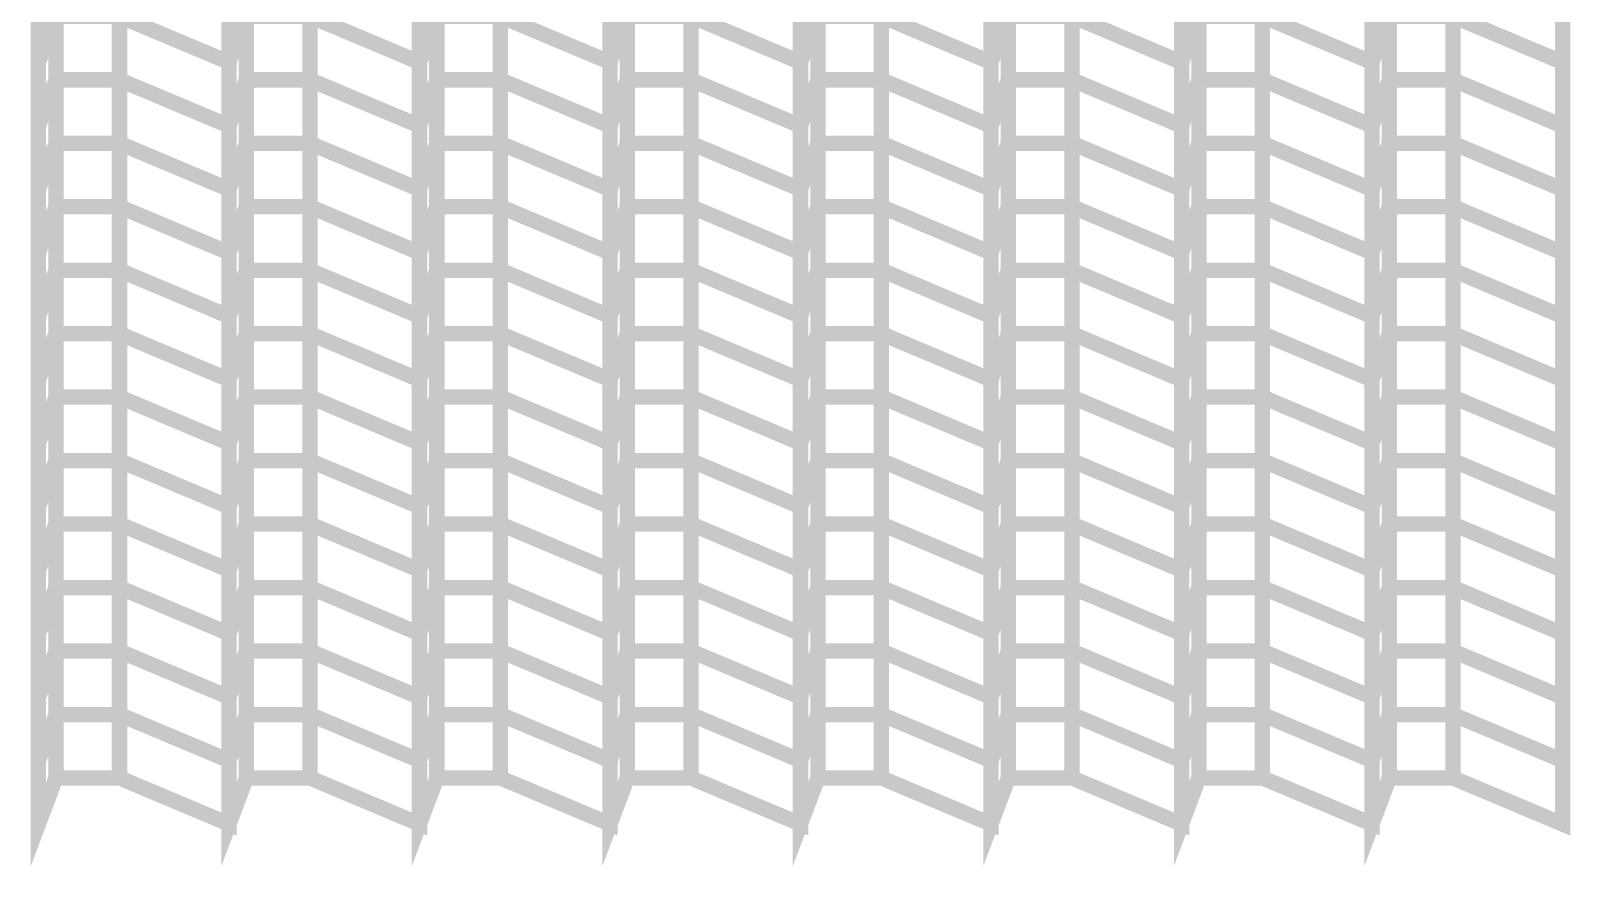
# Model space of a CAD drawing. Extents: x 0.5 to 10.7, y 0.3 to 10.6.
# Drawn here: x 2.332 to 3.724, y 5.643 to 6.399 of the extents above; entities that cross this region are included whole.
import ezdxf

# ---------------------------------------------------------------- set-up
doc = ezdxf.new("R2010")
doc.units = 0
doc.layers.get('0').update_dxf_attribs({"linetype": 'CONTINUOUS'})

msp = doc.modelspace()

# ---------------------------------------------------------------- linework, layer by layer
at = {"color": 0, "const_width": 0.013889}
for points in [[(2.33886, 6.48514), (2.3546, 6.52681), (2.3546, 6.46946), (2.33886, 6.42779), (2.33886, 6.48514)], [(2.51112, 6.48514), (2.52681, 6.52681), (2.52681, 6.46946), (2.51112, 6.42779), (2.51112, 6.48514)], [(2.68332, 6.48514), (2.699, 6.52681), (2.699, 6.46946), (2.68332, 6.42779), (2.68332, 6.48514)], [(2.85558, 6.48514), (2.87125, 6.52681), (2.87125, 6.46946), (2.85558, 6.42779), (2.85558, 6.48514)], [(3.02778, 6.48514), (3.04346, 6.52681), (3.04346, 6.46946), (3.02778, 6.42779), (3.02778, 6.48514)], [(3.19997, 6.48514), (3.21571, 6.52681), (3.21571, 6.46946), (3.19997, 6.42779), (3.19997, 6.48514)], [(3.37224, 6.48514), (3.38792, 6.52681), (3.38792, 6.46946), (3.37224, 6.42779), (3.37224, 6.48514)], [(3.54443, 6.48514), (3.56011, 6.52681), (3.56011, 6.46946), (3.54443, 6.42779), (3.54443, 6.48514)], [(2.33886, 6.42779), (2.3546, 6.46946), (2.3546, 6.41211), (2.33886, 6.37044), (2.33886, 6.42779)], [(2.51112, 6.42779), (2.52681, 6.46946), (2.52681, 6.41211), (2.51112, 6.37044), (2.51112, 6.42779)], [(2.68332, 6.42779), (2.699, 6.46946), (2.699, 6.41211), (2.68332, 6.37044), (2.68332, 6.42779)], [(2.85558, 6.42779), (2.87125, 6.46946), (2.87125, 6.41211), (2.85558, 6.37044), (2.85558, 6.42779)], [(3.02778, 6.42779), (3.04346, 6.46946), (3.04346, 6.41211), (3.02778, 6.37044), (3.02778, 6.42779)], [(3.19997, 6.42779), (3.21571, 6.46946), (3.21571, 6.41211), (3.19997, 6.37044), (3.19997, 6.42779)], [(3.37224, 6.42779), (3.38792, 6.46946), (3.38792, 6.41211), (3.37224, 6.37044), (3.37224, 6.42779)], [(3.54443, 6.42779), (3.56011, 6.46946), (3.56011, 6.41211), (3.54443, 6.37044), (3.54443, 6.42779)], [(2.41211, 6.46946), (2.51112, 6.42779), (2.51112, 6.37044), (2.41211, 6.41211), (2.41211, 6.46946)], [(2.58431, 6.46946), (2.68332, 6.42779), (2.68332, 6.37044), (2.58431, 6.41211), (2.58431, 6.46946)], [(2.75651, 6.46946), (2.85558, 6.42779), (2.85558, 6.37044), (2.75651, 6.41211), (2.75651, 6.46946)], [(2.92876, 6.46946), (3.02778, 6.42779), (3.02778, 6.37044), (2.92876, 6.41211), (2.92876, 6.46946)], [(3.10097, 6.46946), (3.19997, 6.42779), (3.19997, 6.37044), (3.10097, 6.41211), (3.10097, 6.46946)], [(3.27322, 6.46946), (3.37224, 6.42779), (3.37224, 6.37044), (3.27322, 6.41211), (3.27322, 6.46946)], [(3.44542, 6.46946), (3.54443, 6.42779), (3.54443, 6.37044), (3.44542, 6.41211), (3.44542, 6.46946)], [(3.61762, 6.46946), (3.71669, 6.42779), (3.71669, 6.37044), (3.61762, 6.41211), (3.61762, 6.46946)], [(2.33886, 6.37044), (2.3546, 6.41211), (2.3546, 6.3546), (2.33886, 6.31293), (2.33886, 6.37044)], [(2.51112, 6.37044), (2.52681, 6.41211), (2.52681, 6.3546), (2.51112, 6.31293), (2.51112, 6.37044)], [(2.68332, 6.37044), (2.699, 6.41211), (2.699, 6.3546), (2.68332, 6.31293), (2.68332, 6.37044)], [(2.85558, 6.37044), (2.87125, 6.41211), (2.87125, 6.3546), (2.85558, 6.31293), (2.85558, 6.37044)], [(3.02778, 6.37044), (3.04346, 6.41211), (3.04346, 6.3546), (3.02778, 6.31293), (3.02778, 6.37044)], [(3.19997, 6.37044), (3.21571, 6.41211), (3.21571, 6.3546), (3.19997, 6.31293), (3.19997, 6.37044)], [(3.37224, 6.37044), (3.38792, 6.41211), (3.38792, 6.3546), (3.37224, 6.31293), (3.37224, 6.37044)], [(3.54443, 6.37044), (3.56011, 6.41211), (3.56011, 6.3546), (3.54443, 6.31293), (3.54443, 6.37044)], [(2.3546, 6.41211), (2.41211, 6.41211), (2.41211, 6.3546), (2.3546, 6.3546), (2.3546, 6.41211)], [(2.41211, 6.41211), (2.51112, 6.37044), (2.51112, 6.31293), (2.41211, 6.3546), (2.41211, 6.41211)], [(2.52681, 6.41211), (2.58431, 6.41211), (2.58431, 6.3546), (2.52681, 6.3546), (2.52681, 6.41211)], [(2.58431, 6.41211), (2.68332, 6.37044), (2.68332, 6.31293), (2.58431, 6.3546), (2.58431, 6.41211)], [(2.699, 6.41211), (2.75651, 6.41211), (2.75651, 6.3546), (2.699, 6.3546), (2.699, 6.41211)], [(2.75651, 6.41211), (2.85558, 6.37044), (2.85558, 6.31293), (2.75651, 6.3546), (2.75651, 6.41211)], [(2.87125, 6.41211), (2.92876, 6.41211), (2.92876, 6.3546), (2.87125, 6.3546), (2.87125, 6.41211)], [(2.92876, 6.41211), (3.02778, 6.37044), (3.02778, 6.31293), (2.92876, 6.3546), (2.92876, 6.41211)], [(3.04346, 6.41211), (3.10097, 6.41211), (3.10097, 6.3546), (3.04346, 6.3546), (3.04346, 6.41211)], [(3.10097, 6.41211), (3.19997, 6.37044), (3.19997, 6.31293), (3.10097, 6.3546), (3.10097, 6.41211)], [(3.21571, 6.41211), (3.27322, 6.41211), (3.27322, 6.3546), (3.21571, 6.3546), (3.21571, 6.41211)], [(3.27322, 6.41211), (3.37224, 6.37044), (3.37224, 6.31293), (3.27322, 6.3546), (3.27322, 6.41211)], [(3.38792, 6.41211), (3.44542, 6.41211), (3.44542, 6.3546), (3.38792, 6.3546), (3.38792, 6.41211)], [(3.44542, 6.41211), (3.54443, 6.37044), (3.54443, 6.31293), (3.44542, 6.3546), (3.44542, 6.41211)], [(3.56011, 6.41211), (3.61762, 6.41211), (3.61762, 6.3546), (3.56011, 6.3546), (3.56011, 6.41211)], [(3.61762, 6.41211), (3.71669, 6.37044), (3.71669, 6.31293), (3.61762, 6.3546), (3.61762, 6.41211)], [(2.33886, 6.31293), (2.3546, 6.3546), (2.3546, 6.29719), (2.33886, 6.25553), (2.33886, 6.31293)], [(2.51112, 6.31293), (2.52681, 6.3546), (2.52681, 6.29719), (2.51112, 6.25553), (2.51112, 6.31293)], [(2.68332, 6.31293), (2.699, 6.3546), (2.699, 6.29719), (2.68332, 6.25553), (2.68332, 6.31293)], [(2.85558, 6.31293), (2.87125, 6.3546), (2.87125, 6.29719), (2.85558, 6.25553), (2.85558, 6.31293)], [(3.02778, 6.31293), (3.04346, 6.3546), (3.04346, 6.29719), (3.02778, 6.25553), (3.02778, 6.31293)], [(3.19997, 6.31293), (3.21571, 6.3546), (3.21571, 6.29719), (3.19997, 6.25553), (3.19997, 6.31293)], [(3.37224, 6.31293), (3.38792, 6.3546), (3.38792, 6.29719), (3.37224, 6.25553), (3.37224, 6.31293)], [(3.54443, 6.31293), (3.56011, 6.3546), (3.56011, 6.29719), (3.54443, 6.25553), (3.54443, 6.31293)], [(2.3546, 6.3546), (2.41211, 6.3546), (2.41211, 6.29719), (2.3546, 6.29719), (2.3546, 6.3546)], [(2.41211, 6.3546), (2.51112, 6.31293), (2.51112, 6.25553), (2.41211, 6.29719), (2.41211, 6.3546)], [(2.52681, 6.3546), (2.58431, 6.3546), (2.58431, 6.29719), (2.52681, 6.29719), (2.52681, 6.3546)], [(2.58431, 6.3546), (2.68332, 6.31293), (2.68332, 6.25553), (2.58431, 6.29719), (2.58431, 6.3546)], [(2.699, 6.3546), (2.75651, 6.3546), (2.75651, 6.29719), (2.699, 6.29719), (2.699, 6.3546)], [(2.75651, 6.3546), (2.85558, 6.31293), (2.85558, 6.25553), (2.75651, 6.29719), (2.75651, 6.3546)], [(2.87125, 6.3546), (2.92876, 6.3546), (2.92876, 6.29719), (2.87125, 6.29719), (2.87125, 6.3546)], [(2.92876, 6.3546), (3.02778, 6.31293), (3.02778, 6.25553), (2.92876, 6.29719), (2.92876, 6.3546)], [(3.04346, 6.3546), (3.10097, 6.3546), (3.10097, 6.29719), (3.04346, 6.29719), (3.04346, 6.3546)], [(3.10097, 6.3546), (3.19997, 6.31293), (3.19997, 6.25553), (3.10097, 6.29719), (3.10097, 6.3546)], [(3.21571, 6.3546), (3.27322, 6.3546), (3.27322, 6.29719), (3.21571, 6.29719), (3.21571, 6.3546)], [(3.27322, 6.3546), (3.37224, 6.31293), (3.37224, 6.25553), (3.27322, 6.29719), (3.27322, 6.3546)], [(3.38792, 6.3546), (3.44542, 6.3546), (3.44542, 6.29719), (3.38792, 6.29719), (3.38792, 6.3546)], [(3.44542, 6.3546), (3.54443, 6.31293), (3.54443, 6.25553), (3.44542, 6.29719), (3.44542, 6.3546)], [(3.56011, 6.3546), (3.61762, 6.3546), (3.61762, 6.29719), (3.56011, 6.29719), (3.56011, 6.3546)], [(3.61762, 6.3546), (3.71669, 6.31293), (3.71669, 6.25553), (3.61762, 6.29719), (3.61762, 6.3546)], [(2.33886, 6.25553), (2.3546, 6.29719), (2.3546, 6.23986), (2.33886, 6.19819), (2.33886, 6.25553)], [(2.51112, 6.25553), (2.52681, 6.29719), (2.52681, 6.23986), (2.51112, 6.19819), (2.51112, 6.25553)], [(2.68332, 6.25553), (2.699, 6.29719), (2.699, 6.23986), (2.68332, 6.19819), (2.68332, 6.25553)], [(2.85558, 6.25553), (2.87125, 6.29719), (2.87125, 6.23986), (2.85558, 6.19819), (2.85558, 6.25553)], [(3.02778, 6.25553), (3.04346, 6.29719), (3.04346, 6.23986), (3.02778, 6.19819), (3.02778, 6.25553)], [(3.19997, 6.25553), (3.21571, 6.29719), (3.21571, 6.23986), (3.19997, 6.19819), (3.19997, 6.25553)], [(3.37224, 6.25553), (3.38792, 6.29719), (3.38792, 6.23986), (3.37224, 6.19819), (3.37224, 6.25553)], [(3.54443, 6.25553), (3.56011, 6.29719), (3.56011, 6.23986), (3.54443, 6.19819), (3.54443, 6.25553)], [(2.41211, 6.29719), (2.51112, 6.25553), (2.51112, 6.19819), (2.41211, 6.23986), (2.41211, 6.29719)], [(2.58431, 6.29719), (2.68332, 6.25553), (2.68332, 6.19819), (2.58431, 6.23986), (2.58431, 6.29719)], [(2.75651, 6.29719), (2.85558, 6.25553), (2.85558, 6.19819), (2.75651, 6.23986), (2.75651, 6.29719)], [(2.92876, 6.29719), (3.02778, 6.25553), (3.02778, 6.19819), (2.92876, 6.23986), (2.92876, 6.29719)], [(3.10097, 6.29719), (3.19997, 6.25553), (3.19997, 6.19819), (3.10097, 6.23986), (3.10097, 6.29719)], [(3.27322, 6.29719), (3.37224, 6.25553), (3.37224, 6.19819), (3.27322, 6.23986), (3.27322, 6.29719)], [(3.44542, 6.29719), (3.54443, 6.25553), (3.54443, 6.19819), (3.44542, 6.23986), (3.44542, 6.29719)], [(3.61762, 6.29719), (3.71669, 6.25553), (3.71669, 6.19819), (3.61762, 6.23986), (3.61762, 6.29719)], [(2.3546, 6.29719), (2.41211, 6.29719), (2.41211, 6.23986), (2.3546, 6.23986), (2.3546, 6.29719)], [(2.52681, 6.29719), (2.58431, 6.29719), (2.58431, 6.23986), (2.52681, 6.23986), (2.52681, 6.29719)], [(2.699, 6.29719), (2.75651, 6.29719), (2.75651, 6.23986), (2.699, 6.23986), (2.699, 6.29719)], [(2.87125, 6.29719), (2.92876, 6.29719), (2.92876, 6.23986), (2.87125, 6.23986), (2.87125, 6.29719)], [(3.04346, 6.29719), (3.10097, 6.29719), (3.10097, 6.23986), (3.04346, 6.23986), (3.04346, 6.29719)], [(3.21571, 6.29719), (3.27322, 6.29719), (3.27322, 6.23986), (3.21571, 6.23986), (3.21571, 6.29719)], [(3.38792, 6.29719), (3.44542, 6.29719), (3.44542, 6.23986), (3.38792, 6.23986), (3.38792, 6.29719)], [(3.56011, 6.29719), (3.61762, 6.29719), (3.61762, 6.23986), (3.56011, 6.23986), (3.56011, 6.29719)], [(2.33886, 6.19819), (2.3546, 6.23986), (2.3546, 6.18235), (2.33886, 6.14068), (2.33886, 6.19819)], [(2.51112, 6.19819), (2.52681, 6.23986), (2.52681, 6.18235), (2.51112, 6.14068), (2.51112, 6.19819)], [(2.68332, 6.19819), (2.699, 6.23986), (2.699, 6.18235), (2.68332, 6.14068), (2.68332, 6.19819)], [(2.85558, 6.19819), (2.87125, 6.23986), (2.87125, 6.18235), (2.85558, 6.14068), (2.85558, 6.19819)], [(3.02778, 6.19819), (3.04346, 6.23986), (3.04346, 6.18235), (3.02778, 6.14068), (3.02778, 6.19819)], [(3.19997, 6.19819), (3.21571, 6.23986), (3.21571, 6.18235), (3.19997, 6.14068), (3.19997, 6.19819)], [(3.37224, 6.19819), (3.38792, 6.23986), (3.38792, 6.18235), (3.37224, 6.14068), (3.37224, 6.19819)], [(3.54443, 6.19819), (3.56011, 6.23986), (3.56011, 6.18235), (3.54443, 6.14068), (3.54443, 6.19819)], [(2.41211, 6.23986), (2.51112, 6.19819), (2.51112, 6.14068), (2.41211, 6.18235), (2.41211, 6.23986)], [(2.58431, 6.23986), (2.68332, 6.19819), (2.68332, 6.14068), (2.58431, 6.18235), (2.58431, 6.23986)], [(2.75651, 6.23986), (2.85558, 6.19819), (2.85558, 6.14068), (2.75651, 6.18235), (2.75651, 6.23986)], [(2.92876, 6.23986), (3.02778, 6.19819), (3.02778, 6.14068), (2.92876, 6.18235), (2.92876, 6.23986)], [(3.10097, 6.23986), (3.19997, 6.19819), (3.19997, 6.14068), (3.10097, 6.18235), (3.10097, 6.23986)], [(3.27322, 6.23986), (3.37224, 6.19819), (3.37224, 6.14068), (3.27322, 6.18235), (3.27322, 6.23986)], [(3.44542, 6.23986), (3.54443, 6.19819), (3.54443, 6.14068), (3.44542, 6.18235), (3.44542, 6.23986)], [(3.61762, 6.23986), (3.71669, 6.19819), (3.71669, 6.14068), (3.61762, 6.18235), (3.61762, 6.23986)], [(2.3546, 6.23986), (2.41211, 6.23986), (2.41211, 6.18235), (2.3546, 6.18235), (2.3546, 6.23986)], [(2.52681, 6.23986), (2.58431, 6.23986), (2.58431, 6.18235), (2.52681, 6.18235), (2.52681, 6.23986)], [(2.699, 6.23986), (2.75651, 6.23986), (2.75651, 6.18235), (2.699, 6.18235), (2.699, 6.23986)], [(2.87125, 6.23986), (2.92876, 6.23986), (2.92876, 6.18235), (2.87125, 6.18235), (2.87125, 6.23986)], [(3.04346, 6.23986), (3.10097, 6.23986), (3.10097, 6.18235), (3.04346, 6.18235), (3.04346, 6.23986)], [(3.21571, 6.23986), (3.27322, 6.23986), (3.27322, 6.18235), (3.21571, 6.18235), (3.21571, 6.23986)], [(3.38792, 6.23986), (3.44542, 6.23986), (3.44542, 6.18235), (3.38792, 6.18235), (3.38792, 6.23986)], [(3.56011, 6.23986), (3.61762, 6.23986), (3.61762, 6.18235), (3.56011, 6.18235), (3.56011, 6.23986)], [(2.33886, 6.14068), (2.3546, 6.18235), (2.3546, 6.125), (2.33886, 6.08333), (2.33886, 6.14068)], [(2.51112, 6.14068), (2.52681, 6.18235), (2.52681, 6.125), (2.51112, 6.08333), (2.51112, 6.14068)], [(2.68332, 6.14068), (2.699, 6.18235), (2.699, 6.125), (2.68332, 6.08333), (2.68332, 6.14068)], [(2.85558, 6.14068), (2.87125, 6.18235), (2.87125, 6.125), (2.85558, 6.08333), (2.85558, 6.14068)], [(3.02778, 6.14068), (3.04346, 6.18235), (3.04346, 6.125), (3.02778, 6.08333), (3.02778, 6.14068)], [(3.19997, 6.14068), (3.21571, 6.18235), (3.21571, 6.125), (3.19997, 6.08333), (3.19997, 6.14068)], [(3.37224, 6.14068), (3.38792, 6.18235), (3.38792, 6.125), (3.37224, 6.08333), (3.37224, 6.14068)], [(3.54443, 6.14068), (3.56011, 6.18235), (3.56011, 6.125), (3.54443, 6.08333), (3.54443, 6.14068)], [(2.3546, 6.18235), (2.41211, 6.18235), (2.41211, 6.125), (2.3546, 6.125), (2.3546, 6.18235)], [(2.41211, 6.18235), (2.51112, 6.14068), (2.51112, 6.08333), (2.41211, 6.125), (2.41211, 6.18235)], [(2.52681, 6.18235), (2.58431, 6.18235), (2.58431, 6.125), (2.52681, 6.125), (2.52681, 6.18235)], [(2.58431, 6.18235), (2.68332, 6.14068), (2.68332, 6.08333), (2.58431, 6.125), (2.58431, 6.18235)], [(2.699, 6.18235), (2.75651, 6.18235), (2.75651, 6.125), (2.699, 6.125), (2.699, 6.18235)], [(2.75651, 6.18235), (2.85558, 6.14068), (2.85558, 6.08333), (2.75651, 6.125), (2.75651, 6.18235)], [(2.87125, 6.18235), (2.92876, 6.18235), (2.92876, 6.125), (2.87125, 6.125), (2.87125, 6.18235)], [(2.92876, 6.18235), (3.02778, 6.14068), (3.02778, 6.08333), (2.92876, 6.125), (2.92876, 6.18235)], [(3.04346, 6.18235), (3.10097, 6.18235), (3.10097, 6.125), (3.04346, 6.125), (3.04346, 6.18235)], [(3.10097, 6.18235), (3.19997, 6.14068), (3.19997, 6.08333), (3.10097, 6.125), (3.10097, 6.18235)], [(3.21571, 6.18235), (3.27322, 6.18235), (3.27322, 6.125), (3.21571, 6.125), (3.21571, 6.18235)], [(3.27322, 6.18235), (3.37224, 6.14068), (3.37224, 6.08333), (3.27322, 6.125), (3.27322, 6.18235)], [(3.38792, 6.18235), (3.44542, 6.18235), (3.44542, 6.125), (3.38792, 6.125), (3.38792, 6.18235)], [(3.44542, 6.18235), (3.54443, 6.14068), (3.54443, 6.08333), (3.44542, 6.125), (3.44542, 6.18235)], [(3.56011, 6.18235), (3.61762, 6.18235), (3.61762, 6.125), (3.56011, 6.125), (3.56011, 6.18235)], [(3.61762, 6.18235), (3.71669, 6.14068), (3.71669, 6.08333), (3.61762, 6.125), (3.61762, 6.18235)], [(2.33886, 6.08333), (2.3546, 6.125), (2.3546, 6.06765), (2.33886, 6.02599), (2.33886, 6.08333)], [(2.51112, 6.08333), (2.52681, 6.125), (2.52681, 6.06765), (2.51112, 6.02599), (2.51112, 6.08333)], [(2.68332, 6.08333), (2.699, 6.125), (2.699, 6.06765), (2.68332, 6.02599), (2.68332, 6.08333)], [(2.85558, 6.08333), (2.87125, 6.125), (2.87125, 6.06765), (2.85558, 6.02599), (2.85558, 6.08333)], [(3.02778, 6.08333), (3.04346, 6.125), (3.04346, 6.06765), (3.02778, 6.02599), (3.02778, 6.08333)], [(3.19997, 6.08333), (3.21571, 6.125), (3.21571, 6.06765), (3.19997, 6.02599), (3.19997, 6.08333)], [(3.37224, 6.08333), (3.38792, 6.125), (3.38792, 6.06765), (3.37224, 6.02599), (3.37224, 6.08333)], [(3.54443, 6.08333), (3.56011, 6.125), (3.56011, 6.06765), (3.54443, 6.02599), (3.54443, 6.08333)], [(2.3546, 6.125), (2.41211, 6.125), (2.41211, 6.06765), (2.3546, 6.06765), (2.3546, 6.125)], [(2.41211, 6.125), (2.51112, 6.08333), (2.51112, 6.02599), (2.41211, 6.06765), (2.41211, 6.125)], [(2.52681, 6.125), (2.58431, 6.125), (2.58431, 6.06765), (2.52681, 6.06765), (2.52681, 6.125)], [(2.58431, 6.125), (2.68332, 6.08333), (2.68332, 6.02599), (2.58431, 6.06765), (2.58431, 6.125)], [(2.699, 6.125), (2.75651, 6.125), (2.75651, 6.06765), (2.699, 6.06765), (2.699, 6.125)], [(2.75651, 6.125), (2.85558, 6.08333), (2.85558, 6.02599), (2.75651, 6.06765), (2.75651, 6.125)], [(2.87125, 6.125), (2.92876, 6.125), (2.92876, 6.06765), (2.87125, 6.06765), (2.87125, 6.125)], [(2.92876, 6.125), (3.02778, 6.08333), (3.02778, 6.02599), (2.92876, 6.06765), (2.92876, 6.125)], [(3.04346, 6.125), (3.10097, 6.125), (3.10097, 6.06765), (3.04346, 6.06765), (3.04346, 6.125)], [(3.10097, 6.125), (3.19997, 6.08333), (3.19997, 6.02599), (3.10097, 6.06765), (3.10097, 6.125)], [(3.21571, 6.125), (3.27322, 6.125), (3.27322, 6.06765), (3.21571, 6.06765), (3.21571, 6.125)], [(3.27322, 6.125), (3.37224, 6.08333), (3.37224, 6.02599), (3.27322, 6.06765), (3.27322, 6.125)], [(3.38792, 6.125), (3.44542, 6.125), (3.44542, 6.06765), (3.38792, 6.06765), (3.38792, 6.125)], [(3.44542, 6.125), (3.54443, 6.08333), (3.54443, 6.02599), (3.44542, 6.06765), (3.44542, 6.125)], [(3.56011, 6.125), (3.61762, 6.125), (3.61762, 6.06765), (3.56011, 6.06765), (3.56011, 6.125)], [(3.61762, 6.125), (3.71669, 6.08333), (3.71669, 6.02599), (3.61762, 6.06765), (3.61762, 6.125)], [(2.33886, 6.02599), (2.3546, 6.06765), (2.3546, 6.01014), (2.33886, 5.96847), (2.33886, 6.02599)], [(2.51112, 6.02599), (2.52681, 6.06765), (2.52681, 6.01014), (2.51112, 5.96847), (2.51112, 6.02599)], [(2.68332, 6.02599), (2.699, 6.06765), (2.699, 6.01014), (2.68332, 5.96847), (2.68332, 6.02599)], [(2.85558, 6.02599), (2.87125, 6.06765), (2.87125, 6.01014), (2.85558, 5.96847), (2.85558, 6.02599)], [(3.02778, 6.02599), (3.04346, 6.06765), (3.04346, 6.01014), (3.02778, 5.96847), (3.02778, 6.02599)], [(3.19997, 6.02599), (3.21571, 6.06765), (3.21571, 6.01014), (3.19997, 5.96847), (3.19997, 6.02599)], [(3.37224, 6.02599), (3.38792, 6.06765), (3.38792, 6.01014), (3.37224, 5.96847), (3.37224, 6.02599)], [(3.54443, 6.02599), (3.56011, 6.06765), (3.56011, 6.01014), (3.54443, 5.96847), (3.54443, 6.02599)], [(2.3546, 6.06765), (2.41211, 6.06765), (2.41211, 6.01014), (2.3546, 6.01014), (2.3546, 6.06765)], [(2.41211, 6.06765), (2.51112, 6.02599), (2.51112, 5.96847), (2.41211, 6.01014), (2.41211, 6.06765)], [(2.52681, 6.06765), (2.58431, 6.06765), (2.58431, 6.01014), (2.52681, 6.01014), (2.52681, 6.06765)], [(2.58431, 6.06765), (2.68332, 6.02599), (2.68332, 5.96847), (2.58431, 6.01014), (2.58431, 6.06765)], [(2.699, 6.06765), (2.75651, 6.06765), (2.75651, 6.01014), (2.699, 6.01014), (2.699, 6.06765)], [(2.75651, 6.06765), (2.85558, 6.02599), (2.85558, 5.96847), (2.75651, 6.01014), (2.75651, 6.06765)], [(2.87125, 6.06765), (2.92876, 6.06765), (2.92876, 6.01014), (2.87125, 6.01014), (2.87125, 6.06765)], [(2.92876, 6.06765), (3.02778, 6.02599), (3.02778, 5.96847), (2.92876, 6.01014), (2.92876, 6.06765)], [(3.04346, 6.06765), (3.10097, 6.06765), (3.10097, 6.01014), (3.04346, 6.01014), (3.04346, 6.06765)], [(3.10097, 6.06765), (3.19997, 6.02599), (3.19997, 5.96847), (3.10097, 6.01014), (3.10097, 6.06765)], [(3.21571, 6.06765), (3.27322, 6.06765), (3.27322, 6.01014), (3.21571, 6.01014), (3.21571, 6.06765)], [(3.27322, 6.06765), (3.37224, 6.02599), (3.37224, 5.96847), (3.27322, 6.01014), (3.27322, 6.06765)], [(3.38792, 6.06765), (3.44542, 6.06765), (3.44542, 6.01014), (3.38792, 6.01014), (3.38792, 6.06765)], [(3.44542, 6.06765), (3.54443, 6.02599), (3.54443, 5.96847), (3.44542, 6.01014), (3.44542, 6.06765)], [(3.56011, 6.06765), (3.61762, 6.06765), (3.61762, 6.01014), (3.56011, 6.01014), (3.56011, 6.06765)], [(3.61762, 6.06765), (3.71669, 6.02599), (3.71669, 5.96847), (3.61762, 6.01014), (3.61762, 6.06765)], [(2.33886, 5.96847), (2.3546, 6.01014), (2.3546, 5.95281), (2.33886, 5.91114), (2.33886, 5.96847)], [(2.51112, 5.96847), (2.52681, 6.01014), (2.52681, 5.95281), (2.51112, 5.91114), (2.51112, 5.96847)], [(2.68332, 5.96847), (2.699, 6.01014), (2.699, 5.95281), (2.68332, 5.91114), (2.68332, 5.96847)], [(2.85558, 5.96847), (2.87125, 6.01014), (2.87125, 5.95281), (2.85558, 5.91114), (2.85558, 5.96847)], [(3.02778, 5.96847), (3.04346, 6.01014), (3.04346, 5.95281), (3.02778, 5.91114), (3.02778, 5.96847)], [(3.19997, 5.96847), (3.21571, 6.01014), (3.21571, 5.95281), (3.19997, 5.91114), (3.19997, 5.96847)], [(3.37224, 5.96847), (3.38792, 6.01014), (3.38792, 5.95281), (3.37224, 5.91114), (3.37224, 5.96847)], [(3.54443, 5.96847), (3.56011, 6.01014), (3.56011, 5.95281), (3.54443, 5.91114), (3.54443, 5.96847)], [(2.3546, 6.01014), (2.41211, 6.01014), (2.41211, 5.95281), (2.3546, 5.95281), (2.3546, 6.01014)], [(2.41211, 6.01014), (2.51112, 5.96847), (2.51112, 5.91114), (2.41211, 5.95281), (2.41211, 6.01014)], [(2.52681, 6.01014), (2.58431, 6.01014), (2.58431, 5.95281), (2.52681, 5.95281), (2.52681, 6.01014)], [(2.58431, 6.01014), (2.68332, 5.96847), (2.68332, 5.91114), (2.58431, 5.95281), (2.58431, 6.01014)], [(2.699, 6.01014), (2.75651, 6.01014), (2.75651, 5.95281), (2.699, 5.95281), (2.699, 6.01014)], [(2.75651, 6.01014), (2.85558, 5.96847), (2.85558, 5.91114), (2.75651, 5.95281), (2.75651, 6.01014)], [(2.87125, 6.01014), (2.92876, 6.01014), (2.92876, 5.95281), (2.87125, 5.95281), (2.87125, 6.01014)], [(2.92876, 6.01014), (3.02778, 5.96847), (3.02778, 5.91114), (2.92876, 5.95281), (2.92876, 6.01014)], [(3.04346, 6.01014), (3.10097, 6.01014), (3.10097, 5.95281), (3.04346, 5.95281), (3.04346, 6.01014)], [(3.10097, 6.01014), (3.19997, 5.96847), (3.19997, 5.91114), (3.10097, 5.95281), (3.10097, 6.01014)], [(3.21571, 6.01014), (3.27322, 6.01014), (3.27322, 5.95281), (3.21571, 5.95281), (3.21571, 6.01014)], [(3.27322, 6.01014), (3.37224, 5.96847), (3.37224, 5.91114), (3.27322, 5.95281), (3.27322, 6.01014)], [(3.38792, 6.01014), (3.44542, 6.01014), (3.44542, 5.95281), (3.38792, 5.95281), (3.38792, 6.01014)], [(3.44542, 6.01014), (3.54443, 5.96847), (3.54443, 5.91114), (3.44542, 5.95281), (3.44542, 6.01014)], [(3.56011, 6.01014), (3.61762, 6.01014), (3.61762, 5.95281), (3.56011, 5.95281), (3.56011, 6.01014)], [(3.61762, 6.01014), (3.71669, 5.96847), (3.71669, 5.91114), (3.61762, 5.95281), (3.61762, 6.01014)], [(2.33886, 5.91114), (2.3546, 5.95281), (2.3546, 5.8954), (2.33886, 5.85374), (2.33886, 5.91114)], [(2.51112, 5.91114), (2.52681, 5.95281), (2.52681, 5.8954), (2.51112, 5.85374), (2.51112, 5.91114)], [(2.68332, 5.91114), (2.699, 5.95281), (2.699, 5.8954), (2.68332, 5.85374), (2.68332, 5.91114)], [(2.85558, 5.91114), (2.87125, 5.95281), (2.87125, 5.8954), (2.85558, 5.85374), (2.85558, 5.91114)], [(3.02778, 5.91114), (3.04346, 5.95281), (3.04346, 5.8954), (3.02778, 5.85374), (3.02778, 5.91114)], [(3.19997, 5.91114), (3.21571, 5.95281), (3.21571, 5.8954), (3.19997, 5.85374), (3.19997, 5.91114)], [(3.37224, 5.91114), (3.38792, 5.95281), (3.38792, 5.8954), (3.37224, 5.85374), (3.37224, 5.91114)], [(3.54443, 5.91114), (3.56011, 5.95281), (3.56011, 5.8954), (3.54443, 5.85374), (3.54443, 5.91114)], [(2.3546, 5.95281), (2.41211, 5.95281), (2.41211, 5.8954), (2.3546, 5.8954), (2.3546, 5.95281)], [(2.41211, 5.95281), (2.51112, 5.91114), (2.51112, 5.85374), (2.41211, 5.8954), (2.41211, 5.95281)], [(2.52681, 5.95281), (2.58431, 5.95281), (2.58431, 5.8954), (2.52681, 5.8954), (2.52681, 5.95281)], [(2.58431, 5.95281), (2.68332, 5.91114), (2.68332, 5.85374), (2.58431, 5.8954), (2.58431, 5.95281)], [(2.699, 5.95281), (2.75651, 5.95281), (2.75651, 5.8954), (2.699, 5.8954), (2.699, 5.95281)], [(2.75651, 5.95281), (2.85558, 5.91114), (2.85558, 5.85374), (2.75651, 5.8954), (2.75651, 5.95281)], [(2.87125, 5.95281), (2.92876, 5.95281), (2.92876, 5.8954), (2.87125, 5.8954), (2.87125, 5.95281)], [(2.92876, 5.95281), (3.02778, 5.91114), (3.02778, 5.85374), (2.92876, 5.8954), (2.92876, 5.95281)], [(3.04346, 5.95281), (3.10097, 5.95281), (3.10097, 5.8954), (3.04346, 5.8954), (3.04346, 5.95281)], [(3.10097, 5.95281), (3.19997, 5.91114), (3.19997, 5.85374), (3.10097, 5.8954), (3.10097, 5.95281)], [(3.21571, 5.95281), (3.27322, 5.95281), (3.27322, 5.8954), (3.21571, 5.8954), (3.21571, 5.95281)], [(3.27322, 5.95281), (3.37224, 5.91114), (3.37224, 5.85374), (3.27322, 5.8954), (3.27322, 5.95281)], [(3.38792, 5.95281), (3.44542, 5.95281), (3.44542, 5.8954), (3.38792, 5.8954), (3.38792, 5.95281)], [(3.44542, 5.95281), (3.54443, 5.91114), (3.54443, 5.85374), (3.44542, 5.8954), (3.44542, 5.95281)], [(3.56011, 5.95281), (3.61762, 5.95281), (3.61762, 5.8954), (3.56011, 5.8954), (3.56011, 5.95281)], [(3.61762, 5.95281), (3.71669, 5.91114), (3.71669, 5.85374), (3.61762, 5.8954), (3.61762, 5.95281)], [(2.33886, 5.85374), (2.3546, 5.8954), (2.3546, 5.83789), (2.33886, 5.79622), (2.33886, 5.85374)], [(2.51112, 5.85374), (2.52681, 5.8954), (2.52681, 5.83789), (2.51112, 5.79622), (2.51112, 5.85374)], [(2.68332, 5.85374), (2.699, 5.8954), (2.699, 5.83789), (2.68332, 5.79622), (2.68332, 5.85374)], [(2.85558, 5.85374), (2.87125, 5.8954), (2.87125, 5.83789), (2.85558, 5.79622), (2.85558, 5.85374)], [(3.02778, 5.85374), (3.04346, 5.8954), (3.04346, 5.83789), (3.02778, 5.79622), (3.02778, 5.85374)], [(3.19997, 5.85374), (3.21571, 5.8954), (3.21571, 5.83789), (3.19997, 5.79622), (3.19997, 5.85374)], [(3.37224, 5.85374), (3.38792, 5.8954), (3.38792, 5.83789), (3.37224, 5.79622), (3.37224, 5.85374)], [(3.54443, 5.85374), (3.56011, 5.8954), (3.56011, 5.83789), (3.54443, 5.79622), (3.54443, 5.85374)], [(2.3546, 5.8954), (2.41211, 5.8954), (2.41211, 5.83789), (2.3546, 5.83789), (2.3546, 5.8954)], [(2.41211, 5.8954), (2.51112, 5.85374), (2.51112, 5.79622), (2.41211, 5.83789), (2.41211, 5.8954)], [(2.52681, 5.8954), (2.58431, 5.8954), (2.58431, 5.83789), (2.52681, 5.83789), (2.52681, 5.8954)], [(2.58431, 5.8954), (2.68332, 5.85374), (2.68332, 5.79622), (2.58431, 5.83789), (2.58431, 5.8954)], [(2.699, 5.8954), (2.75651, 5.8954), (2.75651, 5.83789), (2.699, 5.83789), (2.699, 5.8954)], [(2.75651, 5.8954), (2.85558, 5.85374), (2.85558, 5.79622), (2.75651, 5.83789), (2.75651, 5.8954)], [(2.87125, 5.8954), (2.92876, 5.8954), (2.92876, 5.83789), (2.87125, 5.83789), (2.87125, 5.8954)], [(2.92876, 5.8954), (3.02778, 5.85374), (3.02778, 5.79622), (2.92876, 5.83789), (2.92876, 5.8954)], [(3.04346, 5.8954), (3.10097, 5.8954), (3.10097, 5.83789), (3.04346, 5.83789), (3.04346, 5.8954)], [(3.10097, 5.8954), (3.19997, 5.85374), (3.19997, 5.79622), (3.10097, 5.83789), (3.10097, 5.8954)], [(3.21571, 5.8954), (3.27322, 5.8954), (3.27322, 5.83789), (3.21571, 5.83789), (3.21571, 5.8954)], [(3.27322, 5.8954), (3.37224, 5.85374), (3.37224, 5.79622), (3.27322, 5.83789), (3.27322, 5.8954)], [(3.38792, 5.8954), (3.44542, 5.8954), (3.44542, 5.83789), (3.38792, 5.83789), (3.38792, 5.8954)], [(3.44542, 5.8954), (3.54443, 5.85374), (3.54443, 5.79622), (3.44542, 5.83789), (3.44542, 5.8954)], [(3.56011, 5.8954), (3.61762, 5.8954), (3.61762, 5.83789), (3.56011, 5.83789), (3.56011, 5.8954)], [(3.61762, 5.8954), (3.71669, 5.85374), (3.71669, 5.79622), (3.61762, 5.83789), (3.61762, 5.8954)], [(2.33886, 5.79622), (2.3546, 5.83789), (2.3546, 5.78054), (2.33886, 5.73888), (2.33886, 5.79622)], [(2.51112, 5.79622), (2.52681, 5.83789), (2.52681, 5.78054), (2.51112, 5.73888), (2.51112, 5.79622)], [(2.68332, 5.79622), (2.699, 5.83789), (2.699, 5.78054), (2.68332, 5.73888), (2.68332, 5.79622)], [(2.85558, 5.79622), (2.87125, 5.83789), (2.87125, 5.78054), (2.85558, 5.73888), (2.85558, 5.79622)], [(3.02778, 5.79622), (3.04346, 5.83789), (3.04346, 5.78054), (3.02778, 5.73888), (3.02778, 5.79622)], [(3.19997, 5.79622), (3.21571, 5.83789), (3.21571, 5.78054), (3.19997, 5.73888), (3.19997, 5.79622)], [(3.37224, 5.79622), (3.38792, 5.83789), (3.38792, 5.78054), (3.37224, 5.73888), (3.37224, 5.79622)], [(3.54443, 5.79622), (3.56011, 5.83789), (3.56011, 5.78054), (3.54443, 5.73888), (3.54443, 5.79622)], [(2.41211, 5.83789), (2.51112, 5.79622), (2.51112, 5.73888), (2.41211, 5.78054), (2.41211, 5.83789)], [(2.58431, 5.83789), (2.68332, 5.79622), (2.68332, 5.73888), (2.58431, 5.78054), (2.58431, 5.83789)], [(2.75651, 5.83789), (2.85558, 5.79622), (2.85558, 5.73888), (2.75651, 5.78054), (2.75651, 5.83789)], [(2.92876, 5.83789), (3.02778, 5.79622), (3.02778, 5.73888), (2.92876, 5.78054), (2.92876, 5.83789)], [(3.10097, 5.83789), (3.19997, 5.79622), (3.19997, 5.73888), (3.10097, 5.78054), (3.10097, 5.83789)], [(3.27322, 5.83789), (3.37224, 5.79622), (3.37224, 5.73888), (3.27322, 5.78054), (3.27322, 5.83789)], [(3.44542, 5.83789), (3.54443, 5.79622), (3.54443, 5.73888), (3.44542, 5.78054), (3.44542, 5.83789)], [(3.61762, 5.83789), (3.71669, 5.79622), (3.71669, 5.73888), (3.61762, 5.78054), (3.61762, 5.83789)], [(2.3546, 5.83789), (2.41211, 5.83789), (2.41211, 5.78054), (2.3546, 5.78054), (2.3546, 5.83789)], [(2.52681, 5.83789), (2.58431, 5.83789), (2.58431, 5.78054), (2.52681, 5.78054), (2.52681, 5.83789)], [(2.699, 5.83789), (2.75651, 5.83789), (2.75651, 5.78054), (2.699, 5.78054), (2.699, 5.83789)], [(2.87125, 5.83789), (2.92876, 5.83789), (2.92876, 5.78054), (2.87125, 5.78054), (2.87125, 5.83789)], [(3.04346, 5.83789), (3.10097, 5.83789), (3.10097, 5.78054), (3.04346, 5.78054), (3.04346, 5.83789)], [(3.21571, 5.83789), (3.27322, 5.83789), (3.27322, 5.78054), (3.21571, 5.78054), (3.21571, 5.83789)], [(3.38792, 5.83789), (3.44542, 5.83789), (3.44542, 5.78054), (3.38792, 5.78054), (3.38792, 5.83789)], [(3.56011, 5.83789), (3.61762, 5.83789), (3.61762, 5.78054), (3.56011, 5.78054), (3.56011, 5.83789)], [(2.33886, 5.73888), (2.3546, 5.78054), (2.3546, 5.72319), (2.33886, 5.68153), (2.33886, 5.73888)], [(2.51112, 5.73888), (2.52681, 5.78054), (2.52681, 5.72319), (2.51112, 5.68153), (2.51112, 5.73888)], [(2.68332, 5.73888), (2.699, 5.78054), (2.699, 5.72319), (2.68332, 5.68153), (2.68332, 5.73888)], [(2.85558, 5.73888), (2.87125, 5.78054), (2.87125, 5.72319), (2.85558, 5.68153), (2.85558, 5.73888)], [(3.02778, 5.73888), (3.04346, 5.78054), (3.04346, 5.72319), (3.02778, 5.68153), (3.02778, 5.73888)], [(3.19997, 5.73888), (3.21571, 5.78054), (3.21571, 5.72319), (3.19997, 5.68153), (3.19997, 5.73888)], [(3.37224, 5.73888), (3.38792, 5.78054), (3.38792, 5.72319), (3.37224, 5.68153), (3.37224, 5.73888)], [(3.54443, 5.73888), (3.56011, 5.78054), (3.56011, 5.72319), (3.54443, 5.68153), (3.54443, 5.73888)], [(2.41211, 5.78054), (2.51112, 5.73888), (2.51112, 5.68153), (2.41211, 5.72319), (2.41211, 5.78054)], [(2.58431, 5.78054), (2.68332, 5.73888), (2.68332, 5.68153), (2.58431, 5.72319), (2.58431, 5.78054)], [(2.75651, 5.78054), (2.85558, 5.73888), (2.85558, 5.68153), (2.75651, 5.72319), (2.75651, 5.78054)], [(2.92876, 5.78054), (3.02778, 5.73888), (3.02778, 5.68153), (2.92876, 5.72319), (2.92876, 5.78054)], [(3.10097, 5.78054), (3.19997, 5.73888), (3.19997, 5.68153), (3.10097, 5.72319), (3.10097, 5.78054)], [(3.27322, 5.78054), (3.37224, 5.73888), (3.37224, 5.68153), (3.27322, 5.72319), (3.27322, 5.78054)], [(3.44542, 5.78054), (3.54443, 5.73888), (3.54443, 5.68153), (3.44542, 5.72319), (3.44542, 5.78054)], [(3.61762, 5.78054), (3.71669, 5.73888), (3.71669, 5.68153), (3.61762, 5.72319), (3.61762, 5.78054)], [(2.3546, 5.78054), (2.41211, 5.78054), (2.41211, 5.72319), (2.3546, 5.72319), (2.3546, 5.78054)], [(2.52681, 5.78054), (2.58431, 5.78054), (2.58431, 5.72319), (2.52681, 5.72319), (2.52681, 5.78054)], [(2.699, 5.78054), (2.75651, 5.78054), (2.75651, 5.72319), (2.699, 5.72319), (2.699, 5.78054)], [(2.87125, 5.78054), (2.92876, 5.78054), (2.92876, 5.72319), (2.87125, 5.72319), (2.87125, 5.78054)], [(3.04346, 5.78054), (3.10097, 5.78054), (3.10097, 5.72319), (3.04346, 5.72319), (3.04346, 5.78054)], [(3.21571, 5.78054), (3.27322, 5.78054), (3.27322, 5.72319), (3.21571, 5.72319), (3.21571, 5.78054)], [(3.38792, 5.78054), (3.44542, 5.78054), (3.44542, 5.72319), (3.38792, 5.72319), (3.38792, 5.78054)], [(3.56011, 5.78054), (3.61762, 5.78054), (3.61762, 5.72319), (3.56011, 5.72319), (3.56011, 5.78054)]]:
    msp.add_lwpolyline(points, close=True, dxfattribs=at)

doc.saveas('drawing.dxf')
